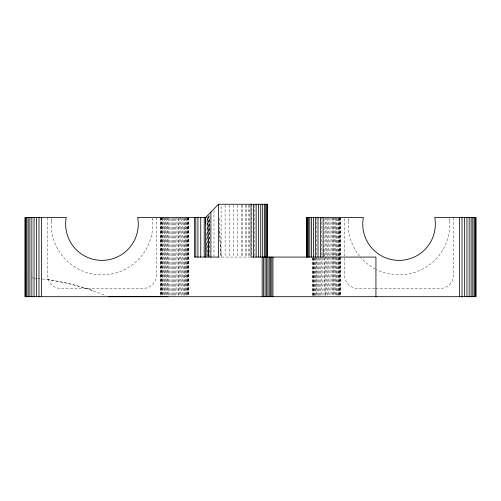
<?xml version="1.0" encoding="UTF-8"?>
<svg xmlns="http://www.w3.org/2000/svg" width="501" height="501" viewBox="0 0 501 501"><rect width="100%" height="100%" fill="white"/><g stroke="black" fill="none" stroke-linecap="round" stroke-linejoin="round"><path stroke-width="0.38" stroke-dasharray="2.5 1.88" d="M207.032 256.299L207.752 217.54M208.76 256.305L209.781 215.436M51.234 220.741L51.434 218.774A50.833 50.833 0 0 0 101.96 274.899A50.833 50.833 0 0 0 152.517 218.768L152.686 220.741M348.314 220.741L348.508 218.774A50.839 50.839 0 0 0 359.524 256.061M217.353 257.076L249.849 257.076M374.905 288.432L357.777 288.432C350.719 288.563 344.444 282.288 344.575 275.231L344.575 218.242M375.687 288.432L440.298 288.432C447.362 288.563 453.637 282.288 453.505 275.231L453.505 218.242M31.544 277.817L33.01 277.98M33.742 278.061L35.94 278.305M37.475 278.475L42.065 278.982M42.291 279.007C64.059 281.537 85.452 287.248 105.711 295.603M449.766 220.741L449.566 218.774A50.839 50.839 0 0 1 376.545 269.657M219.2 230.861L221.098 257.076L221.098 205.034M208.823 215.806L209.806 233.716M219.175 218.242L221.098 257.076M207.082 217.566L208.71 256.299M323.778 249.31L325.218 295.909L325.243 217.465M206.675 244.006L207.019 257.076L207.019 216.019M207.852 217.54L208.742 257.076L208.742 215.806M206.662 233.748L207.007 256.299M322.857 257.852L322.926 296.686M340.273 217.465L340.273 295.909M340.173 217.465L340.173 295.909M339.972 218.242L339.972 295.909M339.678 218.242L339.678 295.909M339.283 217.465L339.283 295.909M338.801 218.242L338.801 295.909M338.225 218.242L338.225 295.909M337.568 218.242L337.568 295.909M336.829 218.242L336.829 295.909M336.014 218.242L336.014 295.909M335.131 217.465L335.131 295.909M334.186 217.465L334.186 295.909M333.184 217.465L333.184 295.909M333.021 218.242L333.021 296.686M332.132 217.465L332.132 295.909M331.036 217.465L331.036 295.909M329.915 218.242L329.915 295.909M328.762 217.465L328.762 295.909M327.598 218.242L327.598 295.909M326.42 217.465L326.42 295.909M324.078 218.242L324.078 295.909M321.799 217.465L321.799 295.909M320.709 257.852L320.709 295.909M319.657 257.852L319.657 295.909M318.655 257.852L318.655 295.909M317.709 257.852L317.709 295.909M316.826 217.465L316.826 295.909M316.012 257.852L316.012 295.909M315.273 257.852L315.273 295.909M314.615 257.852L314.615 295.909M314.039 257.852L314.039 295.909M313.557 257.852L313.557 295.909M313.163 257.852L313.163 295.909M312.868 257.852L312.868 295.909M312.668 257.852L312.668 295.909M254.752 205.034L254.752 257.076M251.815 204.258L251.815 256.299M249.266 205.034L249.266 257.076M248.471 205.034L248.415 257.076M246.191 205.034L246.191 257.076M245.202 205.034L245.202 257.076M242.678 205.034L242.678 257.076M241.576 205.034L241.576 257.076M237.637 205.034L237.637 257.076M233.51 205.034L233.51 257.076M229.295 205.034L229.295 257.076M225.118 205.034L225.118 257.076M213.983 210.426L213.983 256.299M209.362 257.076L209.362 217.465L208.253 217.465L208.253 257.076M188.432 217.465L188.432 295.909M188.332 217.465L188.332 295.909M188.132 217.465L188.132 295.909M187.837 217.465L187.837 295.909M187.443 218.242L187.443 295.909M186.961 217.465L186.961 295.909M186.385 218.242L186.385 295.909M185.727 217.465L185.727 295.909M184.988 218.242L184.988 295.909M184.174 218.242L184.174 295.909M183.291 218.242L183.291 295.909M182.345 217.465L182.345 295.909M181.343 218.242L181.343 295.909M180.291 217.465L180.291 295.909M179.201 217.465L179.201 295.909M178.212 218.242L178.212 295.909M178.074 218.242L178.074 295.909M176.922 217.465L176.922 295.909M175.757 218.242L175.757 295.909M174.58 218.242L174.58 295.909M173.402 218.242L173.402 295.909M172.238 218.242L172.238 295.909M171.085 218.242L171.085 295.909M169.964 218.242L169.964 295.909M168.868 218.242L168.868 295.909M167.979 217.465L167.979 295.909M167.816 217.465L167.816 295.909M166.814 218.242L166.814 295.909M165.869 217.465L165.869 295.909M164.986 217.465L164.986 295.909M164.171 218.242L164.171 295.909M163.432 217.465L163.432 295.909M162.775 218.242L162.775 295.909M162.199 217.465L162.199 295.909M161.717 217.465L161.717 295.909M161.322 217.465L161.322 295.909M161.028 217.465L161.028 295.909M160.827 217.465L160.827 295.909M160.727 218.242L160.727 295.909M156.425 217.465L156.425 275.231C156.556 282.288 150.281 288.563 143.223 288.432L60.702 288.432C53.638 288.563 47.363 282.288 47.495 275.231L47.495 217.465M375.368 269.062A50.839 50.839 0 0 1 360.808 257.583M47.42 279.577A244.119 244.119 0 0 1 93.894 290.993"/><path stroke-width="0.75" d="M205.61 257.076L205.61 217.465L218.48 204.258L267.534 204.258M206.237 217.465L137.65 217.465L137.957 219.325A36.31 36.31 0 0 1 101.96 260.376A36.31 36.31 0 0 1 65.963 219.325L66.27 217.465L25.05 217.465L25.05 296.686L475.95 296.686L475.95 217.459L434.73 217.465L435.037 219.325A36.31 36.31 0 0 1 399.04 260.376A36.31 36.31 0 0 1 363.043 219.325L363.35 217.459L306.612 217.459L306.612 257.076M167.979 296.686L108.492 296.686M205.61 217.465L205.667 223.678M475.75 217.459L475.75 296.686M475.142 217.465L475.142 296.686M474.153 217.465L474.153 296.686M472.8 217.465L472.8 296.686M471.115 217.465L471.115 296.686M469.149 217.465L469.149 296.686M466.938 217.465L466.938 296.686M464.546 217.465L464.546 296.686M462.028 217.465L462.028 296.686M459.448 217.465L459.448 296.686M375.932 296.686L375.932 257.076L251.032 257.076L251.032 204.258M323.12 217.465L323.12 257.076M320.54 217.465L320.54 257.076M318.022 217.465L318.022 257.076M315.624 217.465L315.624 257.076M313.419 217.465L313.419 257.076M311.447 217.465L311.447 257.076M309.768 217.465L309.768 257.076M308.416 217.465L308.416 257.076M307.42 217.465L307.42 257.076M306.819 217.459L306.819 257.076M272.951 257.076L272.951 296.686M271.786 257.076L271.786 296.686M270.553 257.076L270.553 296.686M269.256 257.076L269.256 296.686M267.91 257.076L267.91 296.686M267.484 204.258L267.484 257.076M267.334 204.258L267.334 257.076M266.726 204.258L266.726 257.076M266.513 257.076L266.513 296.686M265.737 204.258L265.737 257.076M265.085 257.076L265.085 296.686M264.384 204.258L264.384 257.076M263.626 257.076L263.626 296.686M262.699 204.258L262.699 257.076M262.155 257.076L262.155 296.686M260.733 204.258L260.733 257.076M258.522 204.258L258.522 257.076M256.13 204.258L256.13 257.076M253.612 204.258L253.612 257.076M218.48 204.258L218.48 257.076L194.388 257.076L194.388 217.465M210.89 212.048L210.89 257.076M204.22 217.465L204.22 257.076M200.757 217.465L200.757 257.076M197.926 217.465L197.926 257.076M195.785 217.465L195.785 257.076M41.552 217.465L41.552 296.686M38.972 217.465L38.972 296.686M36.454 217.465L36.454 296.686M34.062 217.465L34.062 296.686M31.851 217.465L31.851 296.686M29.885 217.465L29.885 296.686M28.2 217.465L28.2 296.686M26.847 217.465L26.847 296.686M25.858 217.465L25.858 296.686M25.25 217.465L25.25 296.686"/></g></svg>
